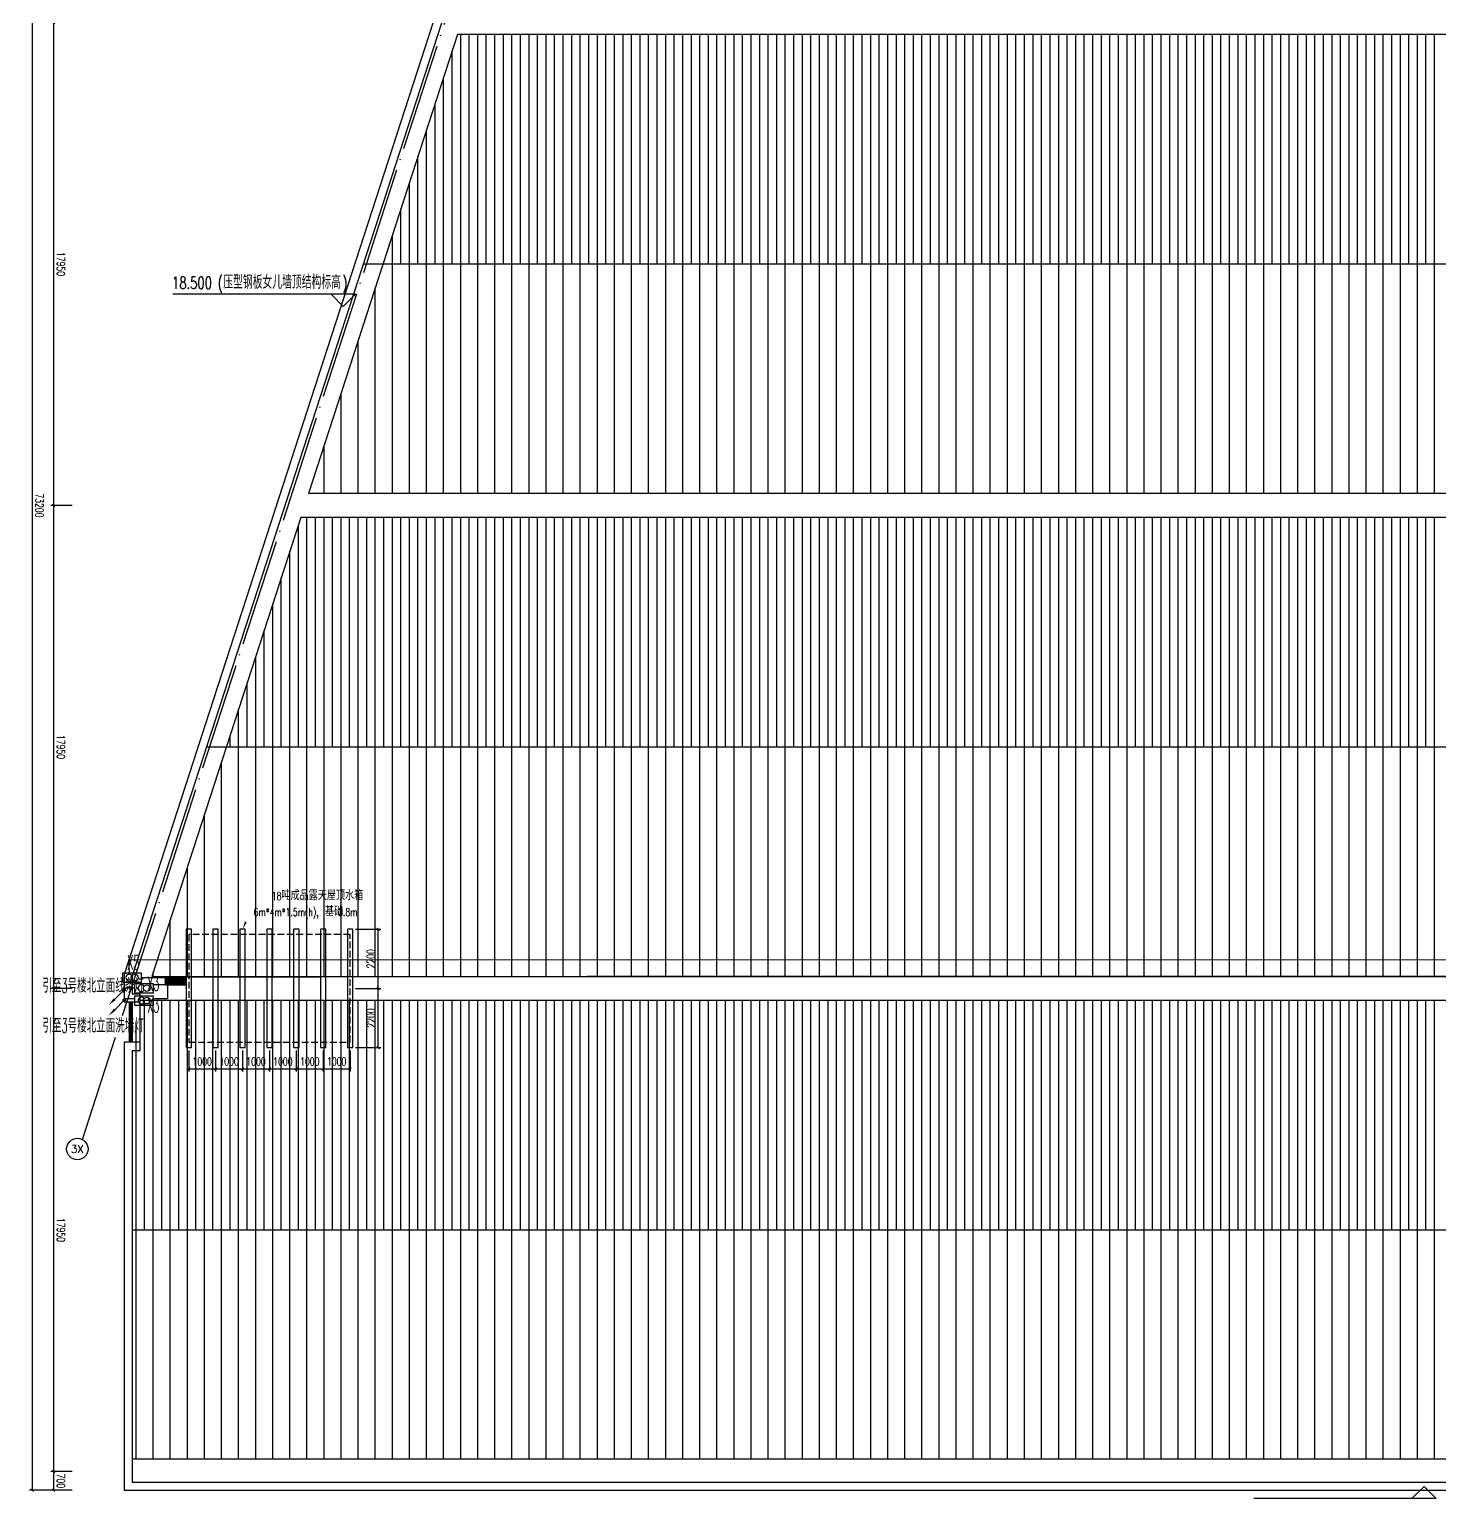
# Model space of a CAD drawing. Extents: x -474411 to 577939, y 0 to 1014176.
# Drawn here: x 182724 to 235139, y 547910 to 602513 of the extents above; entities that cross this region are included whole.
import ezdxf
from ezdxf.enums import TextEntityAlignment as Align

# ---------------------------------------------------------------- set-up
doc = ezdxf.new("R2010")
doc.units = 0
doc.header["$LTSCALE"] = 1000
doc.header["$MEASUREMENT"] = 0
doc.linetypes.add('DASH', pattern=[0.35, 0.25, -0.1])
doc.linetypes.add('DOTE', pattern=[2.42, 2, -0.2, 0.02, -0.2])
doc.layers.get('Defpoints').update_dxf_attribs({"color": 210})
doc.layers.add('.灯具', color=3, linetype='Continuous', lineweight=25)
for name, color, linetype in [('A-AXIS-D', 1, 'Continuous'), ('A-AXIS-DOTE', 14, 'DOTE'), ('A-AXIS-DP', 126, 'Continuous'), ('A-AXIS-SYMB', 3, 'Continuous'), ('A-DRAIN', 142, 'Continuous'), ('A-HATCH-2', 251, 'Continuous'), ('A-LIN-V', 9, 'Continuous'), ('A-SFCE', 30, 'Continuous'), ('A-WINDOW', 140, 'Continuous'), ('AS-COLN', 6, 'Continuous'), ('EQUIP-照明', 3, 'Continuous'), ('EQUIP-箱柜', 3, 'Continuous'), ('LWIRE', 4, 'Continuous'), ('PUB_TEXT', 7, 'Continuous'), ('照明-灯具', 3, 'Continuous'), ('配电', 8, 'Continuous')]:
    doc.layers.add(name, color=color, linetype=linetype)
doc.styles.add('_TCH_AXIS', font='COMPLEX', dxfattribs={"bigfont": 'GBCBIG'})
doc.styles.add('_TCH_DIM', font='SIMPLEX', dxfattribs={"bigfont": 'GBCBIG'})
doc.styles.add('_TCH_DIM_T3', font='SIMPLEX', dxfattribs={"width": 0.705882, "bigfont": 'GBCBIG'})
doc.styles.add('_TEL_DIM', font='SIMPLEX', dxfattribs={"width": 0.8, "height": 3.5, "bigfont": 'HZTXT'})
doc.styles.add('A-DIM_T3', font='SIMPLEX', dxfattribs={"width": 0.705882, "bigfont": 'GBCBIG'})
doc.styles.get("Standard").update_dxf_attribs({"font": 'gbenor.shx', "bigfont": 'gbcbig.shx'})
doc.dimstyles.new('_TCH_ARCH&&100', dxfattribs={"dimtxt": 297.5, "dimasz": 100, "dimexe": 100, "dimexo": 100, "dimgap": 126.25, "dimtad": 1, "dimdec": 0, "dimzin": 0, "dimdsep": 46, "dimtxsty": '_TCH_DIM_T3', "dimblk": 'ARCHTICK', "dimcen": 0.09, "dimclrt": 7, "dimazin": 2, "dimtfac": 1, "dimtdec": 0, "dimtix": 1, "dimtmove": 2, "dimatfit": 3, "dimfxl": 0, "dimtolj": 1, "dimtzin": 0, "dimarcsym": 0})
doc.dimstyles.new('A-DIM&&100', dxfattribs={"dimtxt": 297.5, "dimasz": 100, "dimexe": 100, "dimexo": 100, "dimgap": 126.25, "dimtad": 1, "dimdec": 0, "dimzin": 0, "dimdsep": 46, "dimtxsty": 'A-DIM_T3', "dimblk": 'ARCHTICK', "dimcen": 0.09, "dimclrt": 7, "dimazin": 2, "dimtfac": 1, "dimtdec": 0, "dimtix": 1, "dimtmove": 2, "dimatfit": 3, "dimfxl": 0, "dimtolj": 1, "dimtzin": 0, "dimarcsym": 0})

# ---------------------------------------------------------------- blocks, each defined once
blk = doc.blocks.new('_ArchTick')
at = {"color": 0, "linetype": 'ByBlock', "const_width": 0.4}
blk.add_lwpolyline([(-0.5, -0.5), (0.5, 0.5)], dxfattribs=at)
blk = doc.blocks.new('*D1582')
at = {"layer": 'A-AXIS-DP', "color": 0, "lineweight": -2}
for p, q in [((194646, 564570), (194646, 563780)), ((195646, 564570), (195646, 563780)), ((194646, 563880), (195646, 563880))]:
    blk.add_line(p, q, dxfattribs=at)
at = {"layer": 'Defpoints', "color": 0}
for p in [(194646, 564670), (195646, 564670), (195646, 563880)]:
    blk.add_point(p, dxfattribs=at)
at = {"layer": 'A-AXIS-DP', "color": 0, "lineweight": -2, "xscale": 100, "yscale": 100, "zscale": 100, "rotation": 180}
blk.add_blockref('_ArchTick', (194646, 563880), dxfattribs=at)
at = {"layer": 'A-AXIS-DP', "color": 0, "lineweight": -2, "xscale": 100, "yscale": 100, "zscale": 100}
blk.add_blockref('_ArchTick', (195646, 563880), dxfattribs=at)
at = {"layer": 'A-AXIS-DP', "color": 7, "insert": (195146, 564155), "char_height": 297.5, "attachment_point": 5, "style": '_TCH_DIM_T3'}
blk.add_mtext('\\A1;1000', dxfattribs=at)
blk = doc.blocks.new('*D1583')
at = {"layer": 'A-AXIS-DP', "color": 0, "lineweight": -2}
for p, q in [((195646, 564570), (195646, 563780)), ((196646, 564570), (196646, 563780)), ((195646, 563880), (196646, 563880))]:
    blk.add_line(p, q, dxfattribs=at)
at = {"layer": 'Defpoints', "color": 0}
for p in [(195646, 564670), (196646, 564670), (196646, 563880)]:
    blk.add_point(p, dxfattribs=at)
at = {"layer": 'A-AXIS-DP', "color": 0, "lineweight": -2, "xscale": 100, "yscale": 100, "zscale": 100, "rotation": 180}
blk.add_blockref('_ArchTick', (195646, 563880), dxfattribs=at)
at = {"layer": 'A-AXIS-DP', "color": 0, "lineweight": -2, "xscale": 100, "yscale": 100, "zscale": 100}
blk.add_blockref('_ArchTick', (196646, 563880), dxfattribs=at)
at = {"layer": 'A-AXIS-DP', "color": 7, "insert": (196146, 564155), "char_height": 297.5, "attachment_point": 5, "style": '_TCH_DIM_T3'}
blk.add_mtext('\\A1;1000', dxfattribs=at)
blk = doc.blocks.new('*D1584')
at = {"layer": 'A-AXIS-DP', "color": 0, "lineweight": -2}
for p, q in [((196646, 564570), (196646, 563780)), ((197646, 564570), (197646, 563780)), ((196646, 563880), (197646, 563880))]:
    blk.add_line(p, q, dxfattribs=at)
at = {"layer": 'Defpoints', "color": 0}
for p in [(196646, 564670), (197646, 564670), (197646, 563880)]:
    blk.add_point(p, dxfattribs=at)
at = {"layer": 'A-AXIS-DP', "color": 0, "lineweight": -2, "xscale": 100, "yscale": 100, "zscale": 100, "rotation": 180}
blk.add_blockref('_ArchTick', (196646, 563880), dxfattribs=at)
at = {"layer": 'A-AXIS-DP', "color": 0, "lineweight": -2, "xscale": 100, "yscale": 100, "zscale": 100}
blk.add_blockref('_ArchTick', (197646, 563880), dxfattribs=at)
at = {"layer": 'A-AXIS-DP', "color": 7, "insert": (197146, 564155), "char_height": 297.5, "attachment_point": 5, "style": '_TCH_DIM_T3'}
blk.add_mtext('\\A1;1000', dxfattribs=at)
blk = doc.blocks.new('*D1585')
at = {"layer": 'A-AXIS-DP', "color": 0, "lineweight": -2}
for p, q in [((197646, 564570), (197646, 563780)), ((198646, 564570), (198646, 563780)), ((197646, 563880), (198646, 563880))]:
    blk.add_line(p, q, dxfattribs=at)
at = {"layer": 'Defpoints', "color": 0}
for p in [(197646, 564670), (198646, 564670), (198646, 563880)]:
    blk.add_point(p, dxfattribs=at)
at = {"layer": 'A-AXIS-DP', "color": 0, "lineweight": -2, "xscale": 100, "yscale": 100, "zscale": 100, "rotation": 180}
blk.add_blockref('_ArchTick', (197646, 563880), dxfattribs=at)
at = {"layer": 'A-AXIS-DP', "color": 0, "lineweight": -2, "xscale": 100, "yscale": 100, "zscale": 100}
blk.add_blockref('_ArchTick', (198646, 563880), dxfattribs=at)
at = {"layer": 'A-AXIS-DP', "color": 7, "insert": (198146, 564155), "char_height": 297.5, "attachment_point": 5, "style": '_TCH_DIM_T3'}
blk.add_mtext('\\A1;1000', dxfattribs=at)
blk = doc.blocks.new('*D1586')
at = {"layer": 'A-AXIS-DP', "color": 0, "lineweight": -2}
for p, q in [((198646, 564570), (198646, 563780)), ((199646, 564570), (199646, 563780)), ((198646, 563880), (199646, 563880))]:
    blk.add_line(p, q, dxfattribs=at)
at = {"layer": 'Defpoints', "color": 0}
for p in [(198646, 564670), (199646, 564670), (199646, 563880)]:
    blk.add_point(p, dxfattribs=at)
at = {"layer": 'A-AXIS-DP', "color": 0, "lineweight": -2, "xscale": 100, "yscale": 100, "zscale": 100, "rotation": 180}
blk.add_blockref('_ArchTick', (198646, 563880), dxfattribs=at)
at = {"layer": 'A-AXIS-DP', "color": 0, "lineweight": -2, "xscale": 100, "yscale": 100, "zscale": 100}
blk.add_blockref('_ArchTick', (199646, 563880), dxfattribs=at)
at = {"layer": 'A-AXIS-DP', "color": 7, "insert": (199146, 564155), "char_height": 297.5, "attachment_point": 5, "style": '_TCH_DIM_T3'}
blk.add_mtext('\\A1;1000', dxfattribs=at)
blk = doc.blocks.new('*D1579')
at = {"layer": 'A-AXIS-DP', "color": 0, "lineweight": -2}
for p, q in [((199646, 564570), (199646, 563780)), ((200646, 564570), (200646, 563780)), ((199646, 563880), (200646, 563880))]:
    blk.add_line(p, q, dxfattribs=at)
at = {"layer": 'Defpoints', "color": 0}
for p in [(199646, 564670), (200646, 564670), (200646, 563880)]:
    blk.add_point(p, dxfattribs=at)
at = {"layer": 'A-AXIS-DP', "color": 0, "lineweight": -2, "xscale": 100, "yscale": 100, "zscale": 100, "rotation": 180}
blk.add_blockref('_ArchTick', (199646, 563880), dxfattribs=at)
at = {"layer": 'A-AXIS-DP', "color": 0, "lineweight": -2, "xscale": 100, "yscale": 100, "zscale": 100}
blk.add_blockref('_ArchTick', (200646, 563880), dxfattribs=at)
at = {"layer": 'A-AXIS-DP', "color": 7, "insert": (200146, 564155), "char_height": 297.5, "attachment_point": 5, "style": '_TCH_DIM_T3'}
blk.add_mtext('\\A1;1000', dxfattribs=at)
blk = doc.blocks.new('*D1580')
at = {"layer": 'A-AXIS-DP', "color": 0, "lineweight": -2}
for p, q in [((200846, 566870), (201790, 566870)), ((201690, 564670), (201690, 566870)), ((200846, 564670), (201790, 564670))]:
    blk.add_line(p, q, dxfattribs=at)
at = {"layer": 'Defpoints', "color": 0}
for p in [(200746, 566870), (201690, 566870), (200746, 564670)]:
    blk.add_point(p, dxfattribs=at)
at = {"layer": 'A-AXIS-DP', "color": 0, "lineweight": -2, "xscale": 100, "yscale": 100, "zscale": 100}
for p, rotation in [((201690, 566870), 90), ((201690, 564670), 270)]:
    blk.add_blockref('_ArchTick', p, dxfattribs=dict(at, rotation=rotation))
at = {"layer": 'A-AXIS-DP', "color": 7, "insert": (201415, 565770), "char_height": 297.5, "attachment_point": 5, "rotation": 90, "style": '_TCH_DIM_T3'}
blk.add_mtext('\\A1;2200', dxfattribs=at)
blk = doc.blocks.new('*D1581')
at = {"layer": 'A-AXIS-DP', "color": 0, "lineweight": -2}
for p, q in [((200846, 569070), (201790, 569070)), ((201690, 566870), (201690, 569070)), ((200846, 566870), (201790, 566870))]:
    blk.add_line(p, q, dxfattribs=at)
at = {"layer": 'Defpoints', "color": 0}
for p in [(200746, 569070), (201690, 569070), (200746, 566870)]:
    blk.add_point(p, dxfattribs=at)
at = {"layer": 'A-AXIS-DP', "color": 0, "lineweight": -2, "xscale": 100, "yscale": 100, "zscale": 100}
for p, rotation in [((201690, 569070), 90), ((201690, 566870), 270)]:
    blk.add_blockref('_ArchTick', p, dxfattribs=dict(at, rotation=rotation))
at = {"layer": 'A-AXIS-DP', "color": 7, "insert": (201415, 567970), "char_height": 297.5, "attachment_point": 5, "rotation": 90, "style": '_TCH_DIM_T3'}
blk.add_mtext('\\A1;2200', dxfattribs=at)
blk = doc.blocks.new('*D844')
at = {"layer": 'A-AXIS-D', "color": 0, "lineweight": -2}
for p, q in [((184311, 602770), (183524, 602770)), ((183624, 602770), (183624, 584820)), ((184311, 584820), (183524, 584820))]:
    blk.add_line(p, q, dxfattribs=at)
at = {"layer": 'Defpoints', "color": 0}
for p in [(184411, 602770), (183624, 584820), (184411, 584820)]:
    blk.add_point(p, dxfattribs=at)
at = {"layer": 'A-AXIS-D', "color": 0, "lineweight": -2, "xscale": 100, "yscale": 100, "zscale": 100}
for p, rotation in [((183624, 602770), 90), ((183624, 584820), 270)]:
    blk.add_blockref('_ArchTick', p, dxfattribs=dict(at, rotation=rotation))
at = {"layer": 'A-AXIS-D', "color": 7, "insert": (183899, 593795), "char_height": 297.5, "attachment_point": 5, "rotation": 270, "style": 'A-DIM_T3'}
blk.add_mtext('\\A1;17950', dxfattribs=at)
blk = doc.blocks.new('*D845')
at = {"layer": 'A-AXIS-D', "color": 0, "lineweight": -2}
for p, q in [((184311, 584820), (183524, 584820)), ((183624, 584820), (183624, 566870)), ((184311, 566870), (183524, 566870))]:
    blk.add_line(p, q, dxfattribs=at)
at = {"layer": 'Defpoints', "color": 0}
for p in [(184411, 584820), (183624, 566870), (184411, 566870)]:
    blk.add_point(p, dxfattribs=at)
at = {"layer": 'A-AXIS-D', "color": 0, "lineweight": -2, "xscale": 100, "yscale": 100, "zscale": 100}
for p, rotation in [((183624, 584820), 90), ((183624, 566870), 270)]:
    blk.add_blockref('_ArchTick', p, dxfattribs=dict(at, rotation=rotation))
at = {"layer": 'A-AXIS-D', "color": 7, "insert": (183899, 575845), "char_height": 297.5, "attachment_point": 5, "rotation": 270, "style": 'A-DIM_T3'}
blk.add_mtext('\\A1;17950', dxfattribs=at)
blk = doc.blocks.new('*D846')
at = {"layer": 'A-AXIS-D', "color": 0, "lineweight": -2}
for p, q in [((184311, 566870), (183524, 566870)), ((183624, 566870), (183624, 548920)), ((184311, 548920), (183524, 548920))]:
    blk.add_line(p, q, dxfattribs=at)
at = {"layer": 'Defpoints', "color": 0}
for p in [(184411, 566870), (183624, 548920), (184411, 548920)]:
    blk.add_point(p, dxfattribs=at)
at = {"layer": 'A-AXIS-D', "color": 0, "lineweight": -2, "xscale": 100, "yscale": 100, "zscale": 100}
for p, rotation in [((183624, 566870), 90), ((183624, 548920), 270)]:
    blk.add_blockref('_ArchTick', p, dxfattribs=dict(at, rotation=rotation))
at = {"layer": 'A-AXIS-D', "color": 7, "insert": (183899, 557895), "char_height": 297.5, "attachment_point": 5, "rotation": 270, "style": 'A-DIM_T3'}
blk.add_mtext('\\A1;17950', dxfattribs=at)
blk = doc.blocks.new('*D847')
at = {"layer": 'A-AXIS-D', "color": 0, "lineweight": -2}
for p, q in [((184311, 548920), (183524, 548920)), ((183624, 548920), (183624, 548220)), ((184311, 548220), (183524, 548220))]:
    blk.add_line(p, q, dxfattribs=at)
at = {"layer": 'Defpoints', "color": 0}
for p in [(184411, 548920), (183624, 548220), (184411, 548220)]:
    blk.add_point(p, dxfattribs=at)
at = {"layer": 'A-AXIS-D', "color": 0, "lineweight": -2, "xscale": 100, "yscale": 100, "zscale": 100}
for p, rotation in [((183624, 548920), 90), ((183624, 548220), 270)]:
    blk.add_blockref('_ArchTick', p, dxfattribs=dict(at, rotation=rotation))
at = {"layer": 'A-AXIS-D', "color": 7, "insert": (183899, 548570), "char_height": 297.5, "attachment_point": 5, "rotation": 270, "style": 'A-DIM_T3'}
blk.add_mtext('\\A1;700', dxfattribs=at)
blk = doc.blocks.new('*D945')
at = {"layer": 'A-AXIS-D', "color": 0, "lineweight": -2}
for p, q in [((184211, 621420), (182724, 621420)), ((182824, 621420), (182824, 548220)), ((184211, 548220), (182724, 548220))]:
    blk.add_line(p, q, dxfattribs=at)
at = {"layer": 'Defpoints', "color": 0}
for p in [(184311, 621420), (182824, 548220), (184311, 548220)]:
    blk.add_point(p, dxfattribs=at)
at = {"layer": 'A-AXIS-D', "color": 0, "lineweight": -2, "xscale": 100, "yscale": 100, "zscale": 100}
for p, rotation in [((182824, 621420), 90), ((182824, 548220), 270)]:
    blk.add_blockref('_ArchTick', p, dxfattribs=dict(at, rotation=rotation))
at = {"layer": 'A-AXIS-D', "color": 7, "insert": (183099, 584820), "char_height": 297.5, "attachment_point": 5, "rotation": 270, "style": 'A-DIM_T3'}
blk.add_mtext('\\A1;73200', dxfattribs=at)
blk = doc.blocks.new('*X1728')
at = {"color": 0}
for p, q in [((-250, 33), (-83, 200)), ((-250, 68), (-118, 200)), ((-250, 104), (-154, 200)), ((-250, 139), (-189, 200)), ((-250, 174), (-224, 200)), ((-247, 0), (-47, 200)), ((-212, 0), (-12, 200)), ((-177, 0), (23, 200)), ((-141, 0), (59, 200)), ((-106, 0), (94, 200)), ((-71, 0), (129, 200)), ((-35, 0), (165, 200)), ((0, 0), (200, 200)), ((35, 0), (235, 200)), ((71, 0), (250, 179)), ((106, 0), (250, 144)), ((141, 0), (250, 109)), ((177, 0), (250, 73)), ((212, 0), (250, 38)), ((247, 0), (250, 3))]:
    blk.add_line(p, q, dxfattribs=at)
blk = doc.blocks.new('$equip$00002943')
for p, q in [((-0.75, 0.6), (-0.75, 0)), ((0.75, 0.6), (-0.75, 0.6)), ((-0.75, 0), (0.75, 0)), ((0.75, 0), (0.75, 0.6))]:
    blk.add_line(p, q)
for points, const_width in [([(-0.75, 0.3), (0.75, 0.3)], 0.6), ([(-0.75, 0.6), (-0.75, 0), (0.75, 0), (0.75, 0.6), (-0.75, 0.6), (-0.75, 0)], 0.04)]:
    blk.add_lwpolyline(points, dxfattribs=dict(const_width=const_width))
for p in [(-0.75, 0.3), (0, 0.6), (0, 0), (0.75, 0.3)]:
    blk.add_point(p)
at = {"xscale": 0.00300000000061118, "yscale": 0.00300000000061118, "zscale": 0.00300000000061118}
blk.add_blockref('*X1728', (0, 0), dxfattribs=at)
at = {"color": 7, "style": '_TEL_DIM', "flags": 1}
for tag in ['A', 'REMARK']:
    blk.add_attdef(tag, text='', height=0.00002, dxfattribs=at).set_placement((0, 0), align=Align.MIDDLE_CENTER)
blk = doc.blocks.new('KG')
at = {"layer": '配电', "color": 1}
blk.add_lwpolyline([(1622009, 928567), (1622734, 928567), (1622734, 928193), (1622009, 928193)], close=True, dxfattribs=at)
blk.add_circle((1622481, 928385), 133, dxfattribs=at)
blk.add_arc((1622271, 928385), 133, 38.21362, 321.78638, dxfattribs=at)
blk = doc.blocks.new('$equip_U$00000085(LAPTOP-0UNQ9FSO)')
at = {"linetype": 'DASH', "xscale": 0.001885714285714286, "yscale": 0.001885714285714286, "zscale": 0.001885714285714286}
blk.add_blockref('KG', (-3058.64, -1750.31), dxfattribs=at)
at = {"color": 7, "style": '_TEL_DIM', "flags": 1}
for tag in ['A', 'REMARK']:
    blk.add_attdef(tag, text='', height=0.00002, dxfattribs=at).set_placement((0, 0), align=Align.MIDDLE_CENTER)
blk = doc.blocks.new('$TelecSys$00000080')
for p, q in [((-0.7, -0.7), (0, 0)), ((0.1, 0.1), (0.1, 0.1)), ((-0.1, -0.1), (-0.1, -0.1))]:
    blk.add_line(p, q)
at = {"const_width": 0.142}
blk.add_lwpolyline([(0.07, 0, 1), (-0.07, 0, 1)], format="xyb", close=True, dxfattribs=at)
blk.add_solid([(-0.63, -0.77), (-0.77, -0.63), (-1.15, -1.15)])
at = {"width": 0.8, "flags": 9}
blk.add_attdef('A', (0, 0), '', height=0.00002, rotation=180, dxfattribs=at)
blk = doc.blocks.new('342432')
at = {"layer": 'A-DRAIN', "color": 8}
blk.add_lwpolyline([(200910, 570020, 0, 0, 0), (197070, 570020, 0, 0, 0), (196645.8, 569070, 0, 80, 0), (196768.1, 569343.9, 0, 0, 0)], format="xyseb", dxfattribs=at)
at = {"layer": 'A-DRAIN', "color": 8, "linetype": 'DASH'}
blk.add_lwpolyline([(194645.8, 564870), (200645.8, 564870), (200645.8, 568870), (194645.8, 568870)], close=True, dxfattribs=at)
at = {"layer": 'AS-COLN', "color": 8}
for points in [[(194545.8, 564670), (194745.8, 564670), (194745.8, 569070), (194545.8, 569070)], [(195545.8, 564670), (195745.8, 564670), (195745.8, 569070), (195545.8, 569070)], [(196545.8, 564670), (196745.8, 564670), (196745.8, 569070), (196545.8, 569070)], [(197545.8, 564670), (197745.8, 564670), (197745.8, 569070), (197545.8, 569070)], [(198545.8, 564670), (198745.8, 564670), (198745.8, 569070), (198545.8, 569070)], [(199545.8, 564670), (199745.8, 564670), (199745.8, 569070), (199545.8, 569070)], [(200545.8, 564670), (200745.8, 564670), (200745.8, 569070), (200545.8, 569070)]]:
    blk.add_lwpolyline(points, close=True, dxfattribs=at)
at = {"layer": 'PUB_TEXT', "color": 8, "style": '_TCH_DIM', "width": 0.705882}
for s, p in [('18', (197733.9, 570154.8)), ('6m*4m*1.5m(h),', (197059.3, 569560.8)), ('0.8m', (200200.7, 569560.8))]:
    blk.add_text(s, height=297.5, dxfattribs=at).set_placement(p)
at = {"layer": 'PUB_TEXT', "color": 8, "style": '_TCH_DIM'}
for s, p in [('吨成品露天屋顶水箱', (198093.9, 570154.8)), ('基础', (199709.3, 569560.8))]:
    blk.add_text(s, height=337.59, dxfattribs=at).set_placement(p)
at = {"layer": 'A-AXIS-DP', "color": 8}
for p1, p2, distance, picture, middle in [((200745.8, 566870), (200745.8, 569070), -944.2, '*D1581', (201415, 567970)), ((200745.8, 564670), (200745.8, 566870), -944.2, '*D1580', (201415, 565770)), ((194645.8, 564670), (195645.8, 564670), -790, '*D1582', (195145.8, 564155)), ((195645.8, 564670), (196645.8, 564670), -790, '*D1583', (196145.8, 564155)), ((196645.8, 564670), (197645.8, 564670), -790, '*D1584', (197145.8, 564155)), ((197645.8, 564670), (198645.8, 564670), -790, '*D1585', (198145.8, 564155)), ((198645.8, 564670), (199645.8, 564670), -790, '*D1586', (199145.8, 564155)), ((199645.8, 564670), (200645.8, 564670), -790, '*D1579', (200145.8, 564155))]:
    dim = blk.add_aligned_dim(p1=p1, p2=p2, distance=distance, dimstyle='_TCH_ARCH&&100', dxfattribs=at)
    dim.commit()
    dim.dimension.update_dxf_attribs({"geometry": picture, "text_midpoint": middle})

msp = doc.modelspace()

# ---------------------------------------------------------------- linework, layer by layer
at = {"layer": 'A-AXIS-D', "color": 8}
msp.add_circle((184506.6, 560901.6), 400, dxfattribs=at)
at = {"layer": 'A-AXIS-DOTE', "color": 8, "ltscale": 2}
msp.add_lwpolyline([(184694.9, 561257.2), (206338.9, 627964.4)], dxfattribs=at)
at = {"layer": 'A-AXIS-SYMB', "color": 8}
for p, q in [((194840, 592670), (188060, 592670)), ((194390, 592220), (193940, 592670)), ((194390, 592220), (194840, 592670)), ((234560, 548360), (234110, 547910)), ((234560, 548360), (235010, 547910)), ((235010, 547910), (228230, 547910))]:
    msp.add_line(p, q, dxfattribs=at)
for start, end in [(130.22881, 310.22881), (310.22881, 130.22881)]:
    msp.add_arc((186513.5, 566040), 20, start, end, dxfattribs=at)
at = {"layer": 'A-HATCH-2', "color": 8, "linetype": 'Continuous'}
for p, q in [((198755, 593810.4), (198755, 602320)), ((199072.5, 593808.1), (199072.5, 602320)), ((199390, 593805.9), (199390, 602320)), ((199707.5, 593803.7), (199707.5, 602320)), ((200025, 593801.5), (200025, 602320)), ((200342.5, 593799.3), (200342.5, 602320)), ((200660, 593797.1), (200660, 602320)), ((200977.5, 593795), (200977.5, 602320)), ((201295, 593795), (201295, 602320)), ((201612.5, 593795), (201612.5, 602320)), ((201930, 593795), (201930, 602320)), ((202247.5, 593795), (202247.5, 602320)), ((202565, 593795), (202565, 602320)), ((202882.5, 593795), (202882.5, 602320)), ((203200, 593795), (203200, 602320)), ((203517.5, 593795), (203517.5, 602320)), ((203835, 593795), (203835, 602320)), ((204152.5, 593795), (204152.5, 602320)), ((204470, 593795), (204470, 602320)), ((204787.5, 593795), (204787.5, 602320)), ((205105, 593795), (205105, 602320)), ((205422.5, 593795), (205422.5, 602320)), ((205740, 593795), (205740, 602320)), ((206057.5, 593795), (206057.5, 602320)), ((206375, 593795), (206375, 602320)), ((206692.5, 593795), (206692.5, 602320)), ((207010, 593795), (207010, 602320)), ((207327.5, 593795), (207327.5, 602320)), ((207645, 593795), (207645, 602320)), ((207962.5, 593795), (207962.5, 602320)), ((208280, 593795), (208280, 602320)), ((208597.5, 593795), (208597.5, 602320)), ((208915, 593795), (208915, 602320)), ((209232.5, 593795), (209232.5, 602320)), ((209550, 593795), (209550, 602320)), ((209867.5, 593795), (209867.5, 602320)), ((210185, 593795), (210185, 602320)), ((210502.5, 593795), (210502.5, 602320)), ((210820, 593795), (210820, 602320)), ((211137.5, 593795), (211137.5, 602320)), ((211455, 593795), (211455, 602320)), ((211772.5, 593795), (211772.5, 602320)), ((212090, 593795), (212090, 602320)), ((212407.5, 593795), (212407.5, 602320)), ((212725, 593795), (212725, 602320)), ((213042.5, 593795), (213042.5, 602320)), ((213360, 593795), (213360, 602320)), ((213677.5, 593795), (213677.5, 602320)), ((213995, 593795), (213995, 602320)), ((214312.5, 593795), (214312.5, 602320)), ((214630, 593795), (214630, 602320)), ((214947.5, 593795), (214947.5, 602320)), ((215265, 593795), (215265, 602320)), ((215582.5, 593795), (215582.5, 602320)), ((215900, 593795), (215900, 602320)), ((216217.5, 593795), (216217.5, 602320)), ((216535, 593795), (216535, 602320)), ((216852.5, 593795), (216852.5, 602320)), ((217170, 593795), (217170, 602320)), ((217487.5, 593795), (217487.5, 602320)), ((217805, 593795), (217805, 602320)), ((218122.5, 593795), (218122.5, 602320)), ((218440, 593795), (218440, 602320)), ((218757.5, 593795), (218757.5, 602320)), ((219075, 593795), (219075, 602320)), ((219392.5, 593795), (219392.5, 602320)), ((219710, 593795), (219710, 602320)), ((220027.5, 593795), (220027.5, 602320)), ((220345, 593795), (220345, 602320)), ((220662.5, 593795), (220662.5, 602320)), ((220980, 593795), (220980, 602320)), ((221297.5, 593795), (221297.5, 602320)), ((221615, 593795), (221615, 602320)), ((221932.5, 593795), (221932.5, 602320)), ((222250, 593795), (222250, 602320)), ((222567.5, 593795), (222567.5, 602320)), ((222885, 593795), (222885, 602320)), ((223202.5, 593795), (223202.5, 602320)), ((223520, 593795), (223520, 602320)), ((223837.5, 593795), (223837.5, 602320)), ((224155, 593795), (224155, 602320)), ((224472.5, 593795), (224472.5, 602320)), ((224790, 593795), (224790, 602320)), ((225107.5, 593795), (225107.5, 602320)), ((225425, 593795), (225425, 602320)), ((225742.5, 593795), (225742.5, 602320)), ((226060, 593795), (226060, 602320)), ((226377.5, 593795), (226377.5, 602320)), ((226695, 593795), (226695, 602320)), ((227012.5, 593795), (227012.5, 602320)), ((227330, 593795), (227330, 602320)), ((227647.5, 593795), (227647.5, 602320)), ((227965, 593795), (227965, 602320)), ((228282.5, 593795), (228282.5, 602320)), ((228600, 593795), (228600, 602320)), ((228917.5, 593795), (228917.5, 602320)), ((229235, 593795), (229235, 602320)), ((229552.5, 593795), (229552.5, 602320)), ((229870, 593795), (229870, 602320)), ((230187.5, 593795), (230187.5, 602320)), ((230505, 593795), (230505, 602320)), ((230822.5, 593795), (230822.5, 602320)), ((231140, 593795), (231140, 602320)), ((231457.5, 593795), (231457.5, 602320)), ((231775, 593795), (231775, 602320)), ((232092.5, 593795), (232092.5, 602320)), ((232410, 593795), (232410, 602320)), ((232727.5, 593795), (232727.5, 602320)), ((233045, 593795), (233045, 602320)), ((233362.5, 593795), (233362.5, 602320)), ((233680, 593795), (233680, 602320)), ((233997.5, 593795), (233997.5, 602320)), ((234315, 593795), (234315, 602320)), ((234632.5, 593795), (234632.5, 602320)), ((234950, 593795), (234950, 602320)), ((198437.5, 593812.6), (198437.5, 601718.1)), ((198120, 593814.8), (198120, 600739.6)), ((197802.5, 593817), (197802.5, 599761)), ((197485, 593819.2), (197485, 598782.5)), ((197167.5, 593821.4), (197167.5, 597803.9)), ((196850, 593823.6), (196850, 596825.4)), ((196532.5, 593825.9), (196532.5, 595846.8)), ((196215, 593828.1), (196215, 594868.3)), ((195897.5, 593830.3), (195897.5, 593889.8)), ((196215, 585270), (196215, 593795)), ((196850, 585270), (196850, 593795)), ((197485, 585270), (197485, 593795)), ((198120, 585270), (198120, 593795)), ((198755, 585270), (198755, 593795)), ((199390, 585270), (199390, 593795)), ((200025, 585270), (200025, 593795)), ((200660, 585270), (200660, 593795)), ((201295, 585270), (201295, 593795)), ((201930, 585270), (201930, 593795)), ((202565, 585270), (202565, 593795)), ((203200, 585270), (203200, 593795)), ((203835, 585270), (203835, 593795)), ((204470, 585270), (204470, 593795)), ((205105, 585270), (205105, 593795)), ((205740, 585270), (205740, 593795)), ((206375, 585270), (206375, 593795)), ((207010, 585270), (207010, 593795)), ((207645, 585270), (207645, 593795)), ((208280, 585270), (208280, 593795)), ((208915, 585270), (208915, 593795)), ((209550, 585270), (209550, 593795)), ((210185, 585270), (210185, 593795)), ((210820, 585270), (210820, 593795)), ((211455, 585270), (211455, 593795)), ((212090, 585270), (212090, 593795)), ((212725, 585270), (212725, 593795)), ((213360, 585270), (213360, 593795)), ((213995, 585270), (213995, 593795)), ((214630, 585270), (214630, 593795)), ((215265, 585270), (215265, 593795)), ((215900, 585270), (215900, 593795)), ((216535, 585270), (216535, 593795)), ((217170, 585270), (217170, 593795)), ((217805, 585270), (217805, 593795)), ((218440, 585270), (218440, 593795)), ((219075, 585270), (219075, 593795)), ((219710, 585270), (219710, 593795)), ((220345, 585270), (220345, 593795)), ((220980, 585270), (220980, 593795)), ((221615, 585270), (221615, 593795)), ((222250, 585270), (222250, 593795)), ((222885, 585270), (222885, 593795)), ((223520, 585270), (223520, 593795)), ((224155, 585270), (224155, 593795)), ((224790, 585270), (224790, 593795)), ((225425, 585270), (225425, 593795)), ((226060, 585270), (226060, 593795)), ((226695, 585270), (226695, 593795)), ((227330, 585270), (227330, 593795)), ((227965, 585270), (227965, 593795)), ((228600, 585270), (228600, 593795)), ((229235, 585270), (229235, 593795)), ((229870, 585270), (229870, 593795)), ((230505, 585270), (230505, 593795)), ((231140, 585270), (231140, 593795)), ((231775, 585270), (231775, 593795)), ((232410, 585270), (232410, 593795)), ((233045, 585270), (233045, 593795)), ((233680, 585270), (233680, 593795)), ((234315, 585270), (234315, 593795)), ((234950, 585270), (234950, 593795)), ((195580, 585270), (195580, 592911.2)), ((194945, 585270), (194945, 590954.1)), ((194310, 585270), (194310, 588997.1)), ((193675, 585270), (193675, 587040)), ((193040, 575845), (193040, 584370)), ((193357.5, 575845), (193357.5, 584370)), ((193675, 575845), (193675, 584370)), ((193992.5, 575845), (193992.5, 584370)), ((194310, 575845), (194310, 584370)), ((194627.5, 575845), (194627.5, 584370)), ((194945, 575845), (194945, 584370)), ((195262.5, 575845), (195262.5, 584370)), ((195580, 575845), (195580, 584370)), ((195897.5, 575845), (195897.5, 584370)), ((196215, 575845), (196215, 584370)), ((196532.5, 575845), (196532.5, 584370)), ((196850, 575845), (196850, 584370)), ((197167.5, 575845), (197167.5, 584370)), ((197485, 575845), (197485, 584370)), ((197802.5, 575845), (197802.5, 584370)), ((198120, 575845), (198120, 584370)), ((198437.5, 575845), (198437.5, 584370)), ((198755, 575845), (198755, 584370)), ((199072.5, 575845), (199072.5, 584370)), ((199390, 575845), (199390, 584370)), ((199707.5, 575845), (199707.5, 584370)), ((200025, 575845), (200025, 584370)), ((200342.5, 575845), (200342.5, 584370)), ((200660, 575845), (200660, 584370)), ((200977.5, 575845), (200977.5, 584370)), ((201295, 575845), (201295, 584370)), ((201612.5, 575845), (201612.5, 584370)), ((201930, 575845), (201930, 584370)), ((202247.5, 575845), (202247.5, 584370)), ((202565, 575845), (202565, 584370)), ((202882.5, 575845), (202882.5, 584370)), ((203200, 575845), (203200, 584370)), ((203517.5, 575845), (203517.5, 584370)), ((203835, 575845), (203835, 584370)), ((204152.5, 575845), (204152.5, 584370)), ((204470, 575845), (204470, 584370)), ((204787.5, 575845), (204787.5, 584370)), ((205105, 575845), (205105, 584370)), ((205422.5, 575845), (205422.5, 584370)), ((205740, 575845), (205740, 584370)), ((206057.5, 575845), (206057.5, 584370)), ((206375, 575845), (206375, 584370)), ((206692.5, 575845), (206692.5, 584370)), ((207010, 575845), (207010, 584370)), ((207327.5, 575845), (207327.5, 584370)), ((207645, 575845), (207645, 584370)), ((207962.5, 575845), (207962.5, 584370)), ((208280, 575845), (208280, 584370)), ((208597.5, 575845), (208597.5, 584370)), ((208915, 575845), (208915, 584370)), ((209232.5, 575845), (209232.5, 584370)), ((209550, 575845), (209550, 584370)), ((209867.5, 575845), (209867.5, 584370)), ((210185, 575845), (210185, 584370)), ((210502.5, 575845), (210502.5, 584370)), ((210820, 575845), (210820, 584370)), ((211137.5, 575845), (211137.5, 584370)), ((211455, 575845), (211455, 584370)), ((211772.5, 575845), (211772.5, 584370)), ((212090, 575845), (212090, 584370)), ((212407.5, 575845), (212407.5, 584370)), ((212725, 575845), (212725, 584370)), ((213042.5, 575845), (213042.5, 584370)), ((213360, 575845), (213360, 584370)), ((213677.5, 575845), (213677.5, 584370)), ((213995, 575845), (213995, 584370)), ((214312.5, 575845), (214312.5, 584370)), ((214630, 575845), (214630, 584370)), ((214947.5, 575845), (214947.5, 584370)), ((215265, 575845), (215265, 584370)), ((215582.5, 575845), (215582.5, 584370)), ((215900, 575845), (215900, 584370)), ((216217.5, 575845), (216217.5, 584370)), ((216535, 575845), (216535, 584370)), ((216852.5, 575845), (216852.5, 584370)), ((217170, 575845), (217170, 584370)), ((217487.5, 575845), (217487.5, 584370)), ((217805, 575845), (217805, 584370)), ((218122.5, 575845), (218122.5, 584370)), ((218440, 575845), (218440, 584370)), ((218757.5, 575845), (218757.5, 584370)), ((219075, 575845), (219075, 584370)), ((219392.5, 575845), (219392.5, 584370)), ((219710, 575845), (219710, 584370)), ((220027.5, 575845), (220027.5, 584370)), ((220345, 575845), (220345, 584370)), ((220662.5, 575845), (220662.5, 584370)), ((220980, 575845), (220980, 584370)), ((221297.5, 575845), (221297.5, 584370)), ((221615, 575845), (221615, 584370)), ((221932.5, 575845), (221932.5, 584370)), ((222250, 575845), (222250, 584370)), ((222567.5, 575845), (222567.5, 584370)), ((222885, 575845), (222885, 584370)), ((223202.5, 575845), (223202.5, 584370)), ((223520, 575845), (223520, 584370)), ((223837.5, 575845), (223837.5, 584370)), ((224155, 575845), (224155, 584370)), ((224472.5, 575845), (224472.5, 584370)), ((224790, 575845), (224790, 584370)), ((225107.5, 575845), (225107.5, 584370)), ((225425, 575845), (225425, 584370)), ((225742.5, 575845), (225742.5, 584370)), ((226060, 575845), (226060, 584370)), ((226377.5, 575845), (226377.5, 584370)), ((226695, 575845), (226695, 584370)), ((227012.5, 575845), (227012.5, 584370)), ((227330, 575845), (227330, 584370)), ((227647.5, 575845), (227647.5, 584370)), ((227965, 575845), (227965, 584370)), ((228282.5, 575845), (228282.5, 584370)), ((228600, 575845), (228600, 584370)), ((228917.5, 575845), (228917.5, 584370)), ((229235, 575845), (229235, 584370)), ((229552.5, 575845), (229552.5, 584370)), ((229870, 575845), (229870, 584370)), ((230187.5, 575845), (230187.5, 584370)), ((230505, 575845), (230505, 584370)), ((230822.5, 575845), (230822.5, 584370)), ((231140, 575845), (231140, 584370)), ((231457.5, 575845), (231457.5, 584370)), ((231775, 575845), (231775, 584370)), ((232092.5, 575845), (232092.5, 584370)), ((232410, 575845), (232410, 584370)), ((232727.5, 575845), (232727.5, 584370)), ((233045, 575845), (233045, 584370)), ((233362.5, 575845), (233362.5, 584370)), ((233680, 575845), (233680, 584370)), ((233997.5, 575845), (233997.5, 584370)), ((234315, 575845), (234315, 584370)), ((234632.5, 575845), (234632.5, 584370)), ((234950, 575845), (234950, 584370)), ((192722.5, 575845), (192722.5, 584104.3)), ((192405, 575845), (192405, 583125.8)), ((192087.5, 575845), (192087.5, 582147.3)), ((191770, 575845), (191770, 581168.7)), ((191452.5, 575845), (191452.5, 580190.2)), ((191135, 575845), (191135, 579211.6)), ((190817.5, 575845), (190817.5, 578233.1)), ((190500, 575845), (190500, 577254.6)), ((190182.5, 575845), (190182.5, 576276)), ((190500, 567335.5), (190500, 575845)), ((191135, 567335.5), (191135, 575845)), ((191770, 567335.4), (191770, 575845)), ((192405, 567335.3), (192405, 575845)), ((193040, 567335.3), (193040, 575845)), ((193675, 567335.2), (193675, 575845)), ((194310, 567335.2), (194310, 575845)), ((194945, 567335.1), (194945, 575845)), ((195580, 567335.1), (195580, 575845)), ((196215, 567335), (196215, 575845)), ((196850, 567335), (196850, 575845)), ((197485, 567334.9), (197485, 575845)), ((198120, 567334.9), (198120, 575845)), ((198755, 567334.8), (198755, 575845)), ((199390, 567334.7), (199390, 575845)), ((200025, 567334.7), (200025, 575845)), ((200660, 567334.6), (200660, 575845)), ((201295, 567334.6), (201295, 575845)), ((201930, 567334.5), (201930, 575845)), ((202565, 567334.5), (202565, 575845)), ((203200, 567334.4), (203200, 575845)), ((203835, 567334.4), (203835, 575845)), ((204470, 567334.3), (204470, 575845)), ((205105, 567334.3), (205105, 575845)), ((205740, 567334.2), (205740, 575845)), ((206375, 567334.1), (206375, 575845)), ((207010, 567334.1), (207010, 575845)), ((207645, 567334), (207645, 575845)), ((208280, 567334), (208280, 575845)), ((208915, 567333.9), (208915, 575845)), ((209550, 567333.9), (209550, 575845)), ((210185, 567333.8), (210185, 575845)), ((210820, 567333.8), (210820, 575845)), ((211455, 567333.7), (211455, 575845)), ((212090, 567333.7), (212090, 575845)), ((212725, 567333.6), (212725, 575845)), ((213360, 567333.5), (213360, 575845)), ((213995, 567333.5), (213995, 575845)), ((214630, 567333.4), (214630, 575845)), ((215265, 567333.4), (215265, 575845)), ((215900, 567333.3), (215900, 575845)), ((216535, 567333.3), (216535, 575845)), ((217170, 567333.2), (217170, 575845)), ((217805, 567333.2), (217805, 575845)), ((218440, 567333.1), (218440, 575845)), ((219075, 567333.1), (219075, 575845)), ((219710, 567333), (219710, 575845)), ((220345, 567332.9), (220345, 575845)), ((220980, 567332.9), (220980, 575845)), ((221615, 567332.8), (221615, 575845)), ((222250, 567332.8), (222250, 575845)), ((222885, 567332.7), (222885, 575845)), ((223520, 567332.7), (223520, 575845)), ((224155, 567332.6), (224155, 575845)), ((224790, 567332.6), (224790, 575845)), ((225425, 567332.5), (225425, 575845)), ((226060, 567332.5), (226060, 575845)), ((226695, 567332.4), (226695, 575845)), ((227330, 567332.4), (227330, 575845)), ((227965, 567332.3), (227965, 575845)), ((228600, 567332.2), (228600, 575845)), ((229235, 567332.2), (229235, 575845)), ((229870, 567332.1), (229870, 575845)), ((230505, 567332.1), (230505, 575845)), ((231140, 567332), (231140, 575845)), ((231775, 567332), (231775, 575845)), ((232410, 567331.9), (232410, 575845)), ((233045, 567331.9), (233045, 575845)), ((233680, 567331.8), (233680, 575845)), ((234315, 567331.8), (234315, 575845)), ((234950, 567331.7), (234950, 575845)), ((189865, 567335.6), (189865, 575297.5)), ((189230, 567335.6), (189230, 573340.4)), ((188595, 567335.7), (188595, 571383.3)), ((187960, 567335.7), (187960, 569426.2)), ((187325, 567335.8), (187325, 567469.1)), ((187007.5, 557895), (187007.5, 566420)), ((187325, 557895), (187325, 566420)), ((187642.5, 557895), (187642.5, 566420)), ((187960, 557895), (187960, 566420)), ((188277.5, 557895), (188277.5, 566420)), ((188595, 557895), (188595, 566420)), ((188912.5, 557895), (188912.5, 566420)), ((189230, 557895), (189230, 566420)), ((189547.5, 557895), (189547.5, 566420)), ((189865, 557895), (189865, 566420)), ((190182.5, 557895), (190182.5, 566420)), ((190500, 557895), (190500, 566420)), ((190817.5, 557895), (190817.5, 566420)), ((191135, 557895), (191135, 566420)), ((191452.5, 557895), (191452.5, 566420)), ((191770, 557895), (191770, 566420)), ((192087.5, 557895), (192087.5, 566420)), ((192405, 557895), (192405, 566420)), ((192722.5, 557895), (192722.5, 566420)), ((193040, 557895), (193040, 566420)), ((193357.5, 557895), (193357.5, 566420)), ((193675, 557895), (193675, 566420)), ((193992.5, 557895), (193992.5, 566420)), ((194310, 557895), (194310, 566420)), ((194627.5, 557895), (194627.5, 566420)), ((194945, 557895), (194945, 566420)), ((195262.5, 557895), (195262.5, 566420)), ((195580, 557895), (195580, 566420)), ((195897.5, 557895), (195897.5, 566420)), ((196215, 557895), (196215, 566420)), ((196532.5, 557895), (196532.5, 566420)), ((196850, 557895), (196850, 566420)), ((197167.5, 557895), (197167.5, 566420)), ((197485, 557895), (197485, 566420)), ((197802.5, 557895), (197802.5, 566420)), ((198120, 557895), (198120, 566420)), ((198437.5, 557895), (198437.5, 566420)), ((198755, 557895), (198755, 566420)), ((199072.5, 557895), (199072.5, 566420)), ((199390, 557895), (199390, 566420)), ((199707.5, 557895), (199707.5, 566420)), ((200025, 557895), (200025, 566420)), ((200342.5, 557895), (200342.5, 566420)), ((200660, 557895), (200660, 566420)), ((200977.5, 557895), (200977.5, 566420)), ((201295, 557895), (201295, 566420)), ((201612.5, 557895), (201612.5, 566420)), ((201930, 557895), (201930, 566420)), ((202247.5, 557895), (202247.5, 566420)), ((202565, 557895), (202565, 566420)), ((202882.5, 557895), (202882.5, 566420)), ((203200, 557895), (203200, 566420)), ((203517.5, 557895), (203517.5, 566420)), ((203835, 557895), (203835, 566420)), ((204152.5, 557895), (204152.5, 566420)), ((204470, 557895), (204470, 566420)), ((204787.5, 557895), (204787.5, 566420)), ((205105, 557895), (205105, 566420)), ((205422.5, 557895), (205422.5, 566420)), ((205740, 557895), (205740, 566420)), ((206057.5, 557895), (206057.5, 566420)), ((206375, 557895), (206375, 566420)), ((206692.5, 557895), (206692.5, 566420)), ((207010, 557895), (207010, 566420)), ((207327.5, 557895), (207327.5, 566420)), ((207645, 557895), (207645, 566420)), ((207962.5, 557895), (207962.5, 566420)), ((208280, 557895), (208280, 566420)), ((208597.5, 557895), (208597.5, 566420)), ((208915, 557895), (208915, 566420)), ((209232.5, 557895), (209232.5, 566420)), ((209550, 557895), (209550, 566420)), ((209867.5, 557895), (209867.5, 566420)), ((210185, 557895), (210185, 566420)), ((210502.5, 557895), (210502.5, 566420)), ((210820, 557895), (210820, 566420)), ((211137.5, 557895), (211137.5, 566420)), ((211455, 557895), (211455, 566420)), ((211772.5, 557895), (211772.5, 566420)), ((212090, 557895), (212090, 566420)), ((212407.5, 557895), (212407.5, 566420)), ((212725, 557895), (212725, 566420)), ((213042.5, 557895), (213042.5, 566420)), ((213360, 557895), (213360, 566420)), ((213677.5, 557895), (213677.5, 566420)), ((213995, 557895), (213995, 566420)), ((214312.5, 557895), (214312.5, 566420)), ((214630, 557895), (214630, 566420)), ((214947.5, 557895), (214947.5, 566420)), ((215265, 557895), (215265, 566420)), ((215582.5, 557895), (215582.5, 566420)), ((215900, 557895), (215900, 566420)), ((216217.5, 557895), (216217.5, 566420)), ((216535, 557895), (216535, 566420)), ((216852.5, 557895), (216852.5, 566420)), ((217170, 557895), (217170, 566420)), ((217487.5, 557895), (217487.5, 566420)), ((217805, 557895), (217805, 566420)), ((218122.5, 557895), (218122.5, 566420)), ((218440, 557895), (218440, 566420)), ((218757.5, 557895), (218757.5, 566420)), ((219075, 557895), (219075, 566420)), ((219392.5, 557895), (219392.5, 566420)), ((219710, 557895), (219710, 566420)), ((220027.5, 557895), (220027.5, 566420)), ((220345, 557895), (220345, 566420)), ((220662.5, 557895), (220662.5, 566420)), ((220980, 557895), (220980, 566420)), ((221297.5, 557895), (221297.5, 566420)), ((221615, 557895), (221615, 566420)), ((221932.5, 557895), (221932.5, 566420)), ((222250, 557895), (222250, 566420)), ((222567.5, 557895), (222567.5, 566420)), ((222885, 557895), (222885, 566420)), ((223202.5, 557895), (223202.5, 566420)), ((223520, 557895), (223520, 566420)), ((223837.5, 557895), (223837.5, 566420)), ((224155, 557895), (224155, 566420)), ((224472.5, 557895), (224472.5, 566420)), ((224790, 557895), (224790, 566420)), ((225107.5, 557895), (225107.5, 566420)), ((225425, 557895), (225425, 566420)), ((225742.5, 557895), (225742.5, 566420)), ((226060, 557895), (226060, 566420)), ((226377.5, 557895), (226377.5, 566420)), ((226695, 557895), (226695, 566420)), ((227012.5, 557895), (227012.5, 566420)), ((227330, 557895), (227330, 566420)), ((227647.5, 557895), (227647.5, 566420)), ((227965, 557895), (227965, 566420)), ((228282.5, 557895), (228282.5, 566420)), ((228600, 557895), (228600, 566420)), ((228917.5, 557895), (228917.5, 566420)), ((229235, 557895), (229235, 566420)), ((229552.5, 557895), (229552.5, 566420)), ((229870, 557895), (229870, 566420)), ((230187.5, 557895), (230187.5, 566420)), ((230505, 557895), (230505, 566420)), ((230822.5, 557895), (230822.5, 566420)), ((231140, 557895), (231140, 566420)), ((231457.5, 557895), (231457.5, 566420)), ((231775, 557895), (231775, 566420)), ((232092.5, 557895), (232092.5, 566420)), ((232410, 557895), (232410, 566420)), ((232727.5, 557895), (232727.5, 566420)), ((233045, 557895), (233045, 566420)), ((233362.5, 557895), (233362.5, 566420)), ((233680, 557895), (233680, 566420)), ((233997.5, 557895), (233997.5, 566420)), ((234315, 557895), (234315, 566420)), ((234632.5, 557895), (234632.5, 566420)), ((234950, 557895), (234950, 566420)), ((186690, 557895), (186690, 565520)), ((186690, 549370), (186690, 557895)), ((187325, 549370), (187325, 557895)), ((187960, 549370), (187960, 557895)), ((188595, 549370), (188595, 557895)), ((189230, 549370), (189230, 557895)), ((189865, 549370), (189865, 557895)), ((190500, 549370), (190500, 557895)), ((191135, 549370), (191135, 557895)), ((191770, 549370), (191770, 557895)), ((192405, 549370), (192405, 557895)), ((193040, 549370), (193040, 557895)), ((193675, 549370), (193675, 557895)), ((194310, 549370), (194310, 557895)), ((194945, 549370), (194945, 557895)), ((195580, 549370), (195580, 557895)), ((196215, 549370), (196215, 557895)), ((196850, 549370), (196850, 557895)), ((197485, 549370), (197485, 557895)), ((198120, 549370), (198120, 557895)), ((198755, 549370), (198755, 557895)), ((199390, 549370), (199390, 557895)), ((200025, 549370), (200025, 557895)), ((200660, 549370), (200660, 557895)), ((201295, 549370), (201295, 557895)), ((201930, 549370), (201930, 557895)), ((202565, 549370), (202565, 557895)), ((203200, 549370), (203200, 557895)), ((203835, 549370), (203835, 557895)), ((204470, 549370), (204470, 557895)), ((205105, 549370), (205105, 557895)), ((205740, 549370), (205740, 557895)), ((206375, 549370), (206375, 557895)), ((207010, 549370), (207010, 557895)), ((207645, 549370), (207645, 557895)), ((208280, 549370), (208280, 557895)), ((208915, 549370), (208915, 557895)), ((209550, 549370), (209550, 557895)), ((210185, 549370), (210185, 557895)), ((210820, 549370), (210820, 557895)), ((211455, 549370), (211455, 557895)), ((212090, 549370), (212090, 557895)), ((212725, 549370), (212725, 557895)), ((213360, 549370), (213360, 557895)), ((213995, 549370), (213995, 557895)), ((214630, 549370), (214630, 557895)), ((215265, 549370), (215265, 557895)), ((215900, 549370), (215900, 557895)), ((216535, 549370), (216535, 557895)), ((217170, 549370), (217170, 557895)), ((217805, 549370), (217805, 557895)), ((218440, 549370), (218440, 557895)), ((219075, 549370), (219075, 557895)), ((219710, 549370), (219710, 557895)), ((220345, 549370), (220345, 557895)), ((220980, 549370), (220980, 557895)), ((221615, 549370), (221615, 557895)), ((222250, 549370), (222250, 557895)), ((222885, 549370), (222885, 557895)), ((223520, 549370), (223520, 557895)), ((224155, 549370), (224155, 557895)), ((224790, 549370), (224790, 557895)), ((225425, 549370), (225425, 557895)), ((226060, 549370), (226060, 557895)), ((226695, 549370), (226695, 557895)), ((227330, 549370), (227330, 557895)), ((227965, 549370), (227965, 557895)), ((228600, 549370), (228600, 557895)), ((229235, 549370), (229235, 557895)), ((229870, 549370), (229870, 557895)), ((230505, 549370), (230505, 557895)), ((231140, 549370), (231140, 557895)), ((231775, 549370), (231775, 557895)), ((232410, 549370), (232410, 557895)), ((233045, 549370), (233045, 557895)), ((233680, 549370), (233680, 557895)), ((234315, 549370), (234315, 557895)), ((234950, 549370), (234950, 557895))]:
    msp.add_line(p, q, dxfattribs=at)
at = {"layer": 'A-LIN-V', "color": 8}
for p, q in [((198632.8, 602320), (193100.7, 585270)), ((371645.8, 602320), (198632.8, 602320)), ((371645.8, 585270), (193100.7, 585270)), ((192808.7, 584370), (187276.6, 567320)), ((371645.8, 584370), (192808.7, 584370)), ((187276.6, 567320), (371645.8, 567320)), ((371645.8, 566420), (186845.8, 566420)), ((371645.8, 549370), (186545.8, 549370))]:
    msp.add_line(p, q, dxfattribs=at)
at = {"layer": 'A-SFCE', "color": 8}
for p, q in [((203778.7, 621420), (186245.8, 567383.3)), ((203996.8, 621120), (186545.8, 567335.8)), ((195122.7, 593795), (371645.8, 593795)), ((189306.7, 575845), (371645.8, 575845)), ((186245.8, 567383.3), (186245.8, 566370)), ((186545.8, 567335.8), (186545.8, 566670)), ((186245.8, 566370), (186845.8, 566370)), ((186545.8, 566670), (186845.8, 566670)), ((186545.8, 566370), (186545.8, 564870)), ((186749, 566670), (186845.8, 566670)), ((186845.8, 564570), (186845.8, 566670)), ((186845.8, 564870), (186245.8, 564870)), ((186245.8, 564870), (186245.8, 548219.9)), ((186545.8, 564570), (186545.8, 548519.9)), ((186545.8, 564570), (186845.8, 564570)), ((186545.8, 557895), (371645.8, 557895)), ((186245.8, 548219.9), (371945.8, 548219.9)), ((186545.8, 548519.9), (371645.8, 548519.9))]:
    msp.add_line(p, q, dxfattribs=at)
at = {"layer": 'A-WINDOW', "color": 8}
for p, q in [((186445.8, 564870.3), (186448.9, 566370)), ((186478.8, 564870.2), (186481.9, 566370)), ((186512.8, 564870.1), (186515.9, 566370))]:
    msp.add_line(p, q, dxfattribs=at)
at = {"layer": '照明-灯具', "color": 6, "ltscale": 500}
for points in [[(186443.7, 567445.1), (186423.1, 567929.7), (371945.8, 567953.1), (371945.8, 586032), (371945.8, 586032)], [(186639.3, 566877.7), (186245.8, 566876.6)], [(186639.3, 566483.5), (186245.8, 566483.5)]]:
    msp.add_lwpolyline(points, dxfattribs=at)
at = {"layer": '照明-灯具', "color": 1, "ltscale": 500}
for points in [[(188524.8, 567285.6), (188524.8, 567285.6), (188524.8, 567285.6), (203458.7, 567327.2), (370581.3, 567327.2), (371475, 567327.2), (371945.8, 567329.1)], [(187774.8, 567259.8), (186866.4, 567259.8)], [(187774.8, 566998.4), (187323.2, 566998.4)], [(187858.1, 566971.9), (187858.1, 566483.5), (187323.2, 566483.5)]]:
    msp.add_lwpolyline(points, dxfattribs=at)

# ---------------------------------------------------------------- block references
at = {"layer": 'A-DRAIN', "color": 8}
msp.add_blockref('342432', (-6000, 0), dxfattribs=at)
at = {"layer": 'EQUIP-照明', "color": 1, "ltscale": 500, "xscale": 500, "yscale": 500, "zscale": 500}
for p in [(186188.7, 567093.1), (186639.3, 566701.7), (186639.3, 566238.4)]:
    msp.add_blockref('$equip_U$00000085(LAPTOP-0UNQ9FSO)', p, dxfattribs=at)
at = {"layer": 'EQUIP-箱柜', "color": 1, "ltscale": 500, "xscale": 500, "yscale": 500, "zscale": 500}
msp.add_blockref('$equip$00002943', (188149.8, 566998.4), dxfattribs=at)
at = {"layer": 'LWIRE', "color": 6, "ltscale": 500, "xscale": 500, "yscale": 500, "zscale": 500}
for p in [(186245.8, 566824.6), (186245.8, 566431.4)]:
    msp.add_blockref('$TelecSys$00000080', p, dxfattribs=at)

# ---------------------------------------------------------------- texts
at = {"layer": '.灯具', "color": 7, "linetype": 'ByBlock', "style": '_TEL_DIM', "width": 0.5}
for s, p in [('X5', (186360, 567578.3)), ('引至3号楼北立面线条灯', (183209.7, 566712.4)), ('X3', (187108.8, 566786.8)), ('X3', (187108.8, 565971.4)), ('引至3号楼北立面洗墙灯', (183209.7, 565226))]:
    msp.add_text(s, height=525, rotation=0.00525, dxfattribs=at).set_placement(p)
at = {"layer": 'PUB_TEXT', "color": 8, "style": '_TCH_DIM', "width": 0.705882}
for s, height, p in [('18.500', 446.25, (188025, 592870)), ('(', 446.2, (189720, 592870)), (')', 446.2, (194353.4, 592870))]:
    msp.add_text(s, height=height, dxfattribs=at).set_placement(p)
at = {"layer": 'PUB_TEXT', "color": 8, "style": '_TCH_DIM'}
msp.add_text('压型钢板女儿墙顶结构标高', height=506.383, dxfattribs=at).set_placement((189930, 592870))
at = {"layer": 'PUB_TEXT', "color": 8, "style": '_TCH_AXIS'}
msp.add_text('3X', height=276.42, dxfattribs=at).set_placement((184263.1, 560763.4), (184750.2, 560763.4), align=Align.FIT)

# ---------------------------------------------------------------- dimensions: what is measured, and where the dimension line sits
at = {"layer": 'A-AXIS-D', "color": 8}
for base, p1, p2, picture, middle in [((182824.2, 548219.9), (184310.6, 621420), (184310.6, 548219.9), '*D945', (183099.2, 584820)), ((183624.2, 584820), (184410.6, 602770), (184410.6, 584820), '*D844', (183899.2, 593795)), ((183624.2, 566870), (184410.6, 584820), (184410.6, 566870), '*D845', (183899.2, 575845)), ((183624.2, 548920), (184410.6, 566870), (184410.6, 548920), '*D846', (183899.2, 557895)), ((183624.2, 548219.9), (184410.6, 548920), (184410.6, 548219.9), '*D847', (183899.2, 548570))]:
    dim = msp.add_linear_dim(base=base, p1=p1, p2=p2, angle=270, dimstyle='A-DIM&&100', override={"dimgap": 0}, dxfattribs=at)
    dim.commit()
    dim.dimension.update_dxf_attribs({"geometry": picture, "text_midpoint": middle, "dimtype": 161, "text_rotation": 270})

doc.saveas('drawing.dxf')
